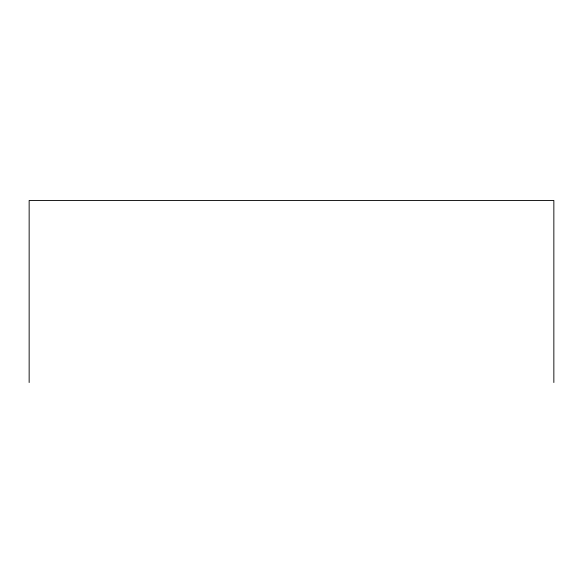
<?xml version="1.0" encoding="UTF-8"?>
<svg xmlns="http://www.w3.org/2000/svg" width="583" height="583" viewBox="0 0 583 583"><rect width="100%" height="100%" fill="white"/><g stroke="black" fill="none" stroke-linecap="round" stroke-linejoin="round"><path stroke-width="0.87" d="M553.85 382.528L553.85 200.472L29.15 200.472L29.15 382.528"/></g></svg>
